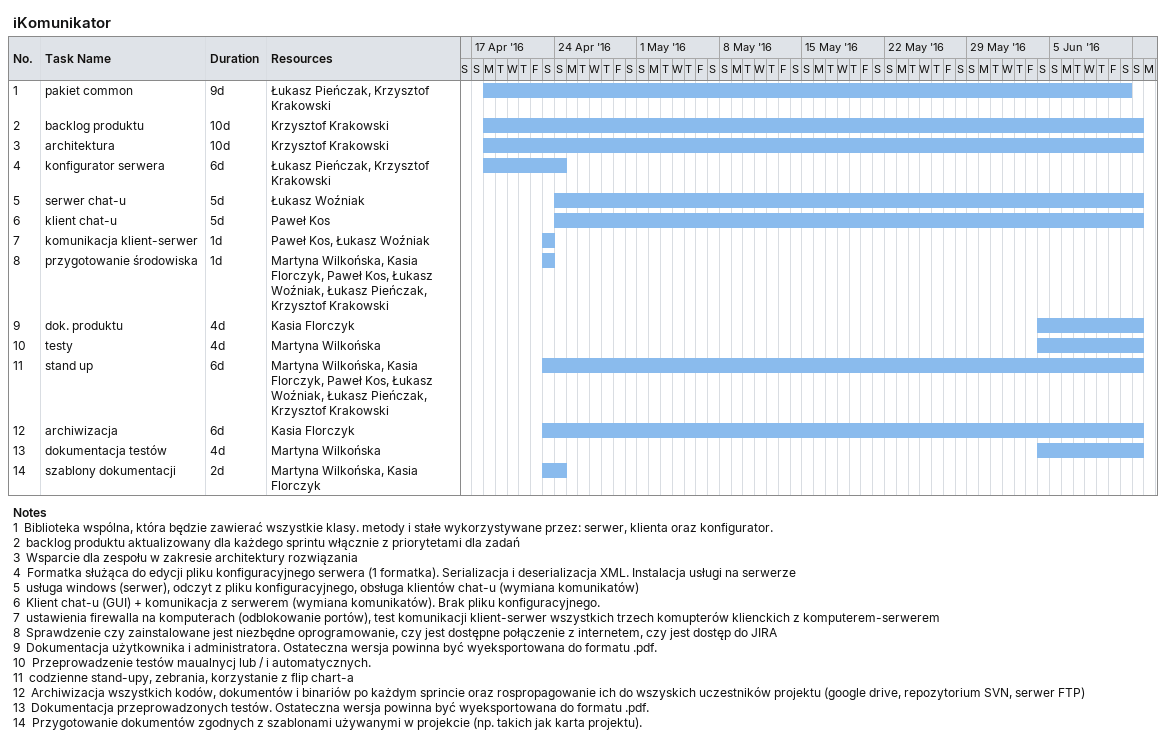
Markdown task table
iKomunikator

| ID | Task | Duration | Start | Finish | Resources |
|---|---|---|---|---|---|
| 1 | pakiet common | 9d | 2016-04-18 | 2016-06-11 | Łukasz Pieńczak, Krzysztof Krakowski |
| 2 | backlog produktu | 10d | 2016-04-18 | 2016-06-12 | Krzysztof Krakowski |
| 3 | architektura | 10d | 2016-04-18 | 2016-06-12 | Krzysztof Krakowski |
| 4 | konfigurator serwera | 6d | 2016-04-18 | 2016-04-24 | Łukasz Pieńczak, Krzysztof Krakowski |
| 5 | serwer chat-u | 5d | 2016-04-24 | 2016-06-12 | Łukasz Woźniak |
| 6 | klient chat-u | 5d | 2016-04-24 | 2016-06-12 | Paweł Kos |
| 7 | komunikacja klient-serwer | 1d | 2016-04-23 | 2016-04-23 | Paweł Kos, Łukasz Woźniak |
| 8 | przygotowanie środowiska | 1d | 2016-04-23 | 2016-04-23 | Martyna Wilkońska, Kasia Florczyk, Paweł Kos, Łukasz Woźniak, Łukasz Pieńczak, Krzysztof Krakowski |
| 9 | dok. produktu | 4d | 2016-06-04 | 2016-06-12 | Kasia Florczyk |
| 10 | testy | 4d | 2016-06-04 | 2016-06-12 | Martyna Wilkońska |
| 11 | stand up | 6d | 2016-04-23 | 2016-06-12 | Martyna Wilkońska, Kasia Florczyk, Paweł Kos, Łukasz Woźniak, Łukasz Pieńczak, Krzysztof Krakowski |
| 12 | archiwizacja | 6d | 2016-04-23 | 2016-06-12 | Kasia Florczyk |
| 13 | dokumentacja testów | 4d | 2016-06-04 | 2016-06-12 | Martyna Wilkońska |
| 14 | szablony dokumentacji | 2d | 2016-04-23 | 2016-04-24 | Martyna Wilkońska, Kasia Florczyk |

Notes
- 1: Biblioteka wspólna, która będzie zawierać wszystkie klasy. metody i stałe wykorzystywane przez: serwer, klienta oraz konfigurator.
- 2: backlog produktu aktualizowany dla każdego sprintu włącznie z priorytetami dla zadań
- 3: Wsparcie dla zespołu w zakresie architektury rozwiązania
- 4: Formatka służąca do edycji pliku konfiguracyjnego serwera (1 formatka). Serializacja i deserializacja XML. Instalacja usługi na serwerze
- 5: usługa windows (serwer), odczyt z pliku konfiguracyjnego, obsługa klientów chat-u (wymiana komunikatów)
- 6: Klient chat-u (GUI) + komunikacja z serwerem (wymiana komunikatów). Brak pliku konfiguracyjnego.
- 7: ustawienia firewalla na komputerach (odblokowanie portów), test komunikacji klient-serwer wszystkich trzech komupterów klienckich z komputerem-serwerem
- 8: Sprawdzenie czy zainstalowane jest niezbędne oprogramowanie, czy jest dostępne połączenie z internetem, czy jest dostęp do JIRA
- 9: Dokumentacja użytkownika i administratora. Ostateczna wersja powinna być wyeksportowana do formatu .pdf.
- 10: Przeprowadzenie testów maualnycj lub / i automatycznych.
- 11: codzienne stand-upy, zebrania, korzystanie z flip chart-a
- 12: Archiwizacja wszystkich kodów, dokumentów i binariów po każdym sprincie oraz rospropagowanie ich do wszyskich uczestników projektu (google drive, repozytorium SVN, serwer FTP)
- 13: Dokumentacja przeprowadzonych testów. Ostateczna wersja powinna być wyeksportowana do formatu .pdf.
- 14: Przygotowanie dokumentów zgodnych z szablonami używanymi w projekcie (np. takich jak karta projektu).
